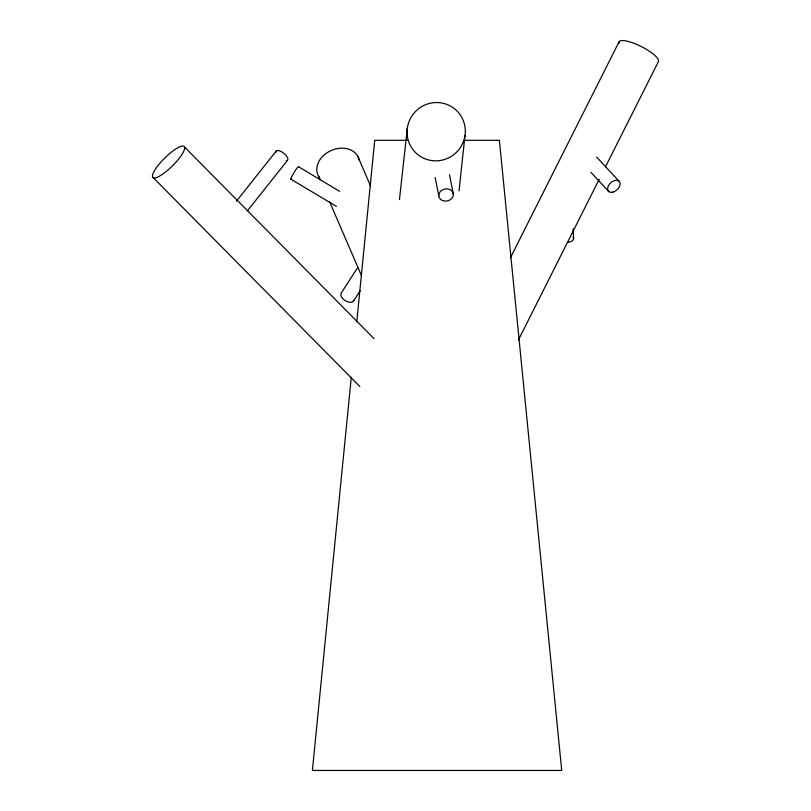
<?xml version="1.0" encoding="UTF-8"?>
<svg xmlns="http://www.w3.org/2000/svg" width="811" height="811" viewBox="0 0 811 811"><rect width="100%" height="100%" fill="white"/><g stroke="black" fill="none" stroke-linecap="round" stroke-linejoin="round"><path stroke-width="1.22" d="M351.285 377.247L312.397 770.45L561.719 770.45L499.383 140.323L464.713 140.323M356.769 321.795L374.723 140.323L407.294 140.323M459.026 190.828L464.987 135.498M399.448 199.607L407.375 127.895M510.352 257.939L619.087 41.736M518.361 340.062L599.197 179.322M605.462 166.863L658.41 61.595A22.029 5.697 26.7 0 0 638.855 45.386A22.029 5.697 26.7 0 0 619.067 43.368M357.864 267.356L341.401 292.751A7.34 4.248 33 0 0 345.415 300.78A7.34 4.248 33 0 0 353.86 300.252M353.343 301.246L360.206 290.662M236.417 201.209L276.328 150.917M247.446 210.809L287.358 160.507M298.57 166.772L339.596 191.305M290.926 179.201L336.393 206.379M184.553 147.055A22.029 5.505 -44.7 0 1 162.372 174.355A22.029 5.505 -44.7 0 1 158.743 164.623A22.029 5.505 -44.7 0 1 184.553 147.055L374.003 338.603M152.559 176.96L359.8 386.502M596.663 157.091L618.823 180.954M590.996 172.419L608.899 191.69M357.651 156.036L370.647 186.155M318.611 176.281L320.112 179.758M329.611 201.767L361.605 275.912M449.487 174.689L453.349 194.194A7.34 6.072 -11.2 0 1 442.786 200.652A7.34 6.072 -11.2 0 1 442.046 190.129A7.34 6.072 -11.2 0 1 453.349 194.194M435.152 177.508L438.771 195.796M573.103 228.702L573.651 238.809M319.899 178.136A22.029 17.112 -23.3 0 1 330.827 150.674A22.029 17.112 -23.3 0 1 359.212 160.223M275.791 152.549A7.34 3.163 38.4 0 1 283.647 153.117A7.34 3.163 38.4 0 1 286.506 160.862M572.982 236.893A7.34 3.812 -3.1 0 1 567.639 242.479M291.565 178.937A7.34 0.811 -59.1 0 1 293.987 172.672A7.34 0.811 -59.1 0 1 298.509 167.279M439.532 160.608A29.368 28.912 -47.5 0 0 459.563 113.945A29.368 28.912 -47.5 0 0 409.454 120.535A29.368 28.912 -47.5 0 0 439.532 160.608M613.045 192.126A7.34 4.704 -42.9 0 0 619.645 181.877A7.34 4.704 -42.9 0 0 608.889 184.979A7.34 4.704 -42.9 0 0 613.045 192.126"/></g></svg>
